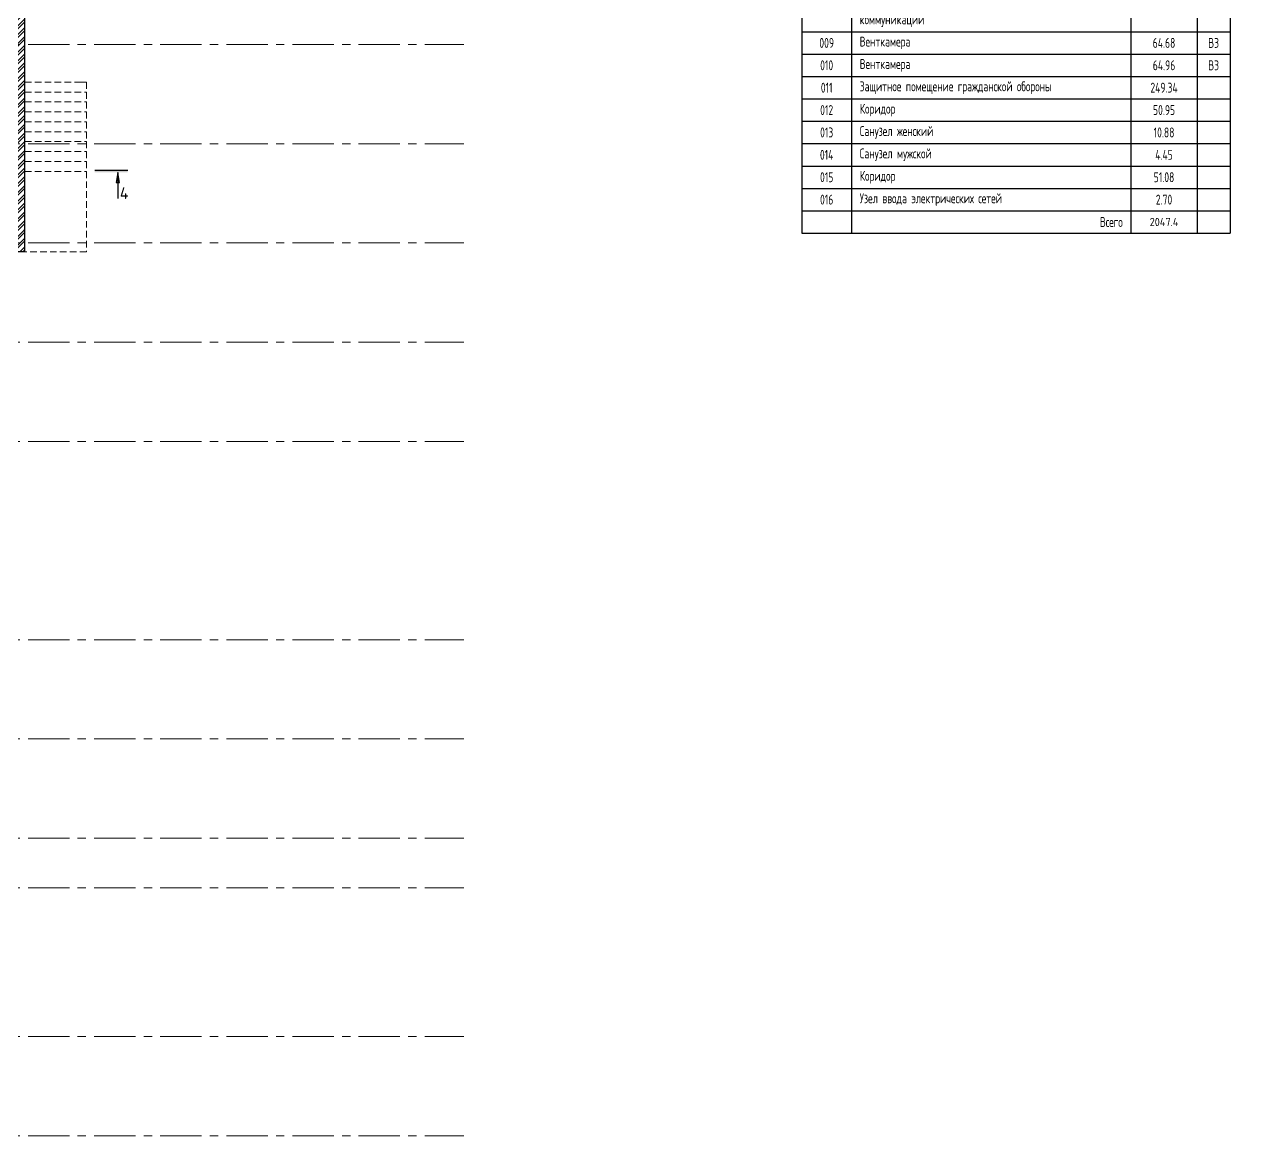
# Model space of a CAD drawing. Header units: millimetres. Extents: x -13407 to 93998, y -3954 to 109271.
# Drawn here: x 57321 to 93998, y 36395 to 70009 of the extents above; entities that cross this region are included whole.
import ezdxf

# ---------------------------------------------------------------- set-up
doc = ezdxf.new("R2010")
doc.units = ezdxf.units.MM
doc.linetypes.add('ADSK_Штриховая_ш2 п1', pattern=[3, 2, -1])
doc.linetypes.add('CENTER', pattern=[2, 1.25, -0.25, 0.25, -0.25])
for name, color, linetype, lineweight in [('АР_МосжилНии_Стены', 202, 'Continuous', 30), ('АР_Оси', 193, 'Continuous', 9), ('АР_Разрезы', 175, 'Continuous', 9), ('АР_тонкая линия', 250, 'Continuous', 0), ('АР_Штриховка кирпич', 250, 'Continuous', 9)]:
    doc.layers.add(name, color=color, linetype=linetype, lineweight=lineweight)
doc.layers.add('АР_Таблицы', color=250, linetype='Continuous')
doc.layers.add('Тонкая', color=7, linetype='Continuous')
doc.styles.add('ISOCPEUR', font='isocpeur.ttf', dxfattribs={"width": 0.7})
doc.styles.add('ISOCPEUR_2', font='isocpeur.ttf', dxfattribs={"width": 0.9, "height": 300})
doc.styles.add('METRO-STYLE', font='isocpeur.ttf', dxfattribs={"width": 0.9, "oblique": 15})
pattern_1 = [(45, (-951809.71, 109221.18), (-132.58252, 132.58252), []), (45, (-951721.32, 109221.18), (-132.58252, 132.58252), [])]

# ---------------------------------------------------------------- blocks, each defined once
blk = doc.blocks.new('A$C60573c2e')
at = {"layer": 'АР_Разрезы', "ltscale": 100}
h = blk.add_hatch(color=5, dxfattribs=at)
h.dxf.hatch_style = 1
h.paths.add_polyline_path([(65884, -9869), (65884, -9799), (66884, -9799), (66884, -9869)])
h.paths.add_polyline_path([(66534, -10170), (66584, -9869), (66584, -10170)])
h.paths.add_polyline_path([(66584, -10170), (66584, -9869), (66634, -10170)])
at = {"layer": 'АР_Разрезы', "color": 5, "lineweight": 25, "ltscale": 100}
for p, q in [((65884, -9799, -2792), (66884, -9799, -2792)), ((66584, -9869, -2792), (66534, -10170, -2792)), ((66634, -10170, -2792), (66584, -9869, -2792)), ((66534, -10170, -2792), (66634, -10170, -2792))]:
    blk.add_line(p, q, dxfattribs=at)
at = {"layer": 'АР_Разрезы', "color": 5, "lineweight": 25, "ltscale": 100, "elevation": -2792}
blk.add_lwpolyline([(66584, -9869), (66584, -10653)], dxfattribs=at)
at = {"layer": 'АР_Разрезы', "color": 5, "lineweight": 25, "ltscale": 100, "insert": (66905, -10319, -2792), "char_height": 350, "width": 583.33, "attachment_point": 3, "style": 'METRO-STYLE'}
blk.add_mtext('{\\Q0;\\W1;4}', dxfattribs=at)
blk = doc.blocks.new('*T171')
at = {"layer": 'АР_Таблицы', "color": 0, "linetype": 'ByBlock', "lineweight": 30, "transparency": 16777216}
for p, q in [((0, -1500), (12955, -1500)), ((0, -1500), (0, -14841)), ((1500, -1500), (1500, -14841)), ((9955, -1500), (9955, -14841)), ((11955, -1500), (11955, -14841)), ((12955, -1500), (12955, -14841)), ((0, -3500), (12955, -3500)), ((11955, -14164), (12955, -14164)), ((0, -14841), (12955, -14841))]:
    blk.add_line(p, q, dxfattribs=at)
at = {"layer": 'АР_Таблицы', "color": 0, "linetype": 'ByBlock', "lineweight": -2, "transparency": 16777216}
for p, q in [((0, -4177), (12955, -4177)), ((0, -4854), (12955, -4854)), ((0, -5551), (12955, -5551)), ((0, -6228), (12955, -6228)), ((0, -6905), (12955, -6905)), ((0, -7582), (12955, -7582)), ((0, -8748), (12955, -8748)), ((0, -9425), (12955, -9425)), ((0, -10102), (12955, -10102)), ((0, -10779), (12955, -10779)), ((0, -11456), (12955, -11456)), ((0, -12133), (12955, -12133)), ((0, -12810), (12955, -12810)), ((0, -13487), (12955, -13487)), ((0, -14164), (11955, -14164))]:
    blk.add_line(p, q, dxfattribs=at)
at = {"layer": 'АР_Таблицы', "transparency": 16777216}
for s, insert, char_height, width, attachment_point, style in [('Экспликация помещений подвала', (6477, -750), 500, 12854.8, 5, 'ISOCPEUR'), ('Номер поме- щения', (750, -2500), 300, 1400, 5, 'ISOCPEUR'), ('Кат. помещения', (12455, -2500), 300, 900, 5, 'ISOCPEUR'), ('Наименование', (5727, -2500), 300, 8354.8, 5, 'ISOCPEUR'), ('Площадь м2', (10955, -2500), 350, 1900, 5, 'ISOCPEUR'), ('{\\C1;Д}', (12455, -3838), 300, 900, 5, 'ISOCPEUR'), ('001', (750, -3838), 300, 1223.08, 5, 'ISOCPEUR'), ('ИТП', (1750, -3838), 300, 7954.8, 4, 'ISOCPEUR'), ('66.06', (10955, -3838), 300, 1500, 5, 'ISOCPEUR'), ('002', (750, -4515), 300, 1223.08, 5, 'ISOCPEUR'), ('Венткамера с форкамерой', (1750, -4515), 300, 7954.8, 4, 'ISOCPEUR'), ('71.36', (10955, -4515), 300, 1500, 5, 'ISOCPEUR'), ('{\\C1;Д}', (12455, -4515), 300, 900, 5, 'ISOCPEUR'), ('004', (750, -5202), 300, 1223.08, 5, 'ISOCPEUR'), ('Водомерный узел и насосная', (1750, -5202), 300, 7954.8, 4, 'ISOCPEUR'), ('31.10', (10955, -5202), 300, 1500, 5, 'ISOCPEUR'), ('{\\C1;В3}', (12455, -5202), 300, 900, 5, 'ISOCPEUR'), ('005', (750, -5889), 300, 1223.08, 5, 'ISOCPEUR'), ('Венткамера', (1750, -5889), 300, 7954.8, 4, 'ISOCPEUR'), ('28.40', (10955, -5889), 300, 1500, 5, 'ISOCPEUR'), ('{\\C1;В3}', (12455, -5889), 300, 900, 5, 'ISOCPEUR'), ('006', (750, -6566), 300, 1223.08, 5, 'ISOCPEUR'), ('Венткамера', (1750, -6566), 300, 7954.8, 4, 'ISOCPEUR'), ('198.07', (10955, -6566), 300, 1500, 5, 'ISOCPEUR'), ('{\\C1;В3}', (12455, -6566), 300, 900, 5, 'ISOCPEUR'), ('007', (750, -7243), 300, 1223.08, 5, 'ISOCPEUR'), ('Венткамера', (1750, -7243), 300, 7954.8, 4, 'ISOCPEUR'), ('138.94', (10955, -7243), 300, 1500, 5, 'ISOCPEUR'), ('{\\C1;В3}', (12455, -7243), 300, 900, 5, 'ISOCPEUR'), ('008', (750, -8165), 300, 1223.08, 5, 'ISOCPEUR'), ('Техническое помещение для прокладки инженерных коммуникаций', (1750, -8165), 300, 7954.8, 4, 'ISOCPEUR'), ('1014.44', (10955, -8165), 300, 1500, 5, 'ISOCPEUR'), ('{\\C1;В3}', (12455, -8165), 300, 900, 5, 'ISOCPEUR'), ('009', (750, -9087), 300, 1223.08, 5, 'ISOCPEUR'), ('Венткамера', (1750, -9087), 300, 7954.8, 4, 'ISOCPEUR'), ('64.68', (10955, -9087), 300, 1500, 5, 'ISOCPEUR'), ('{\\C1;В3}', (12455, -9087), 300, 900, 5, 'ISOCPEUR'), ('010', (750, -9764), 300, 1223.08, 5, 'ISOCPEUR'), ('Венткамера', (1750, -9764), 300, 7954.8, 4, 'ISOCPEUR'), ('64.96', (10955, -9764), 300, 1500, 5, 'ISOCPEUR'), ('{\\C1;В3}', (12455, -9764), 300, 900, 5, 'ISOCPEUR'), ('Защитное помещение гражданской обороны', (1750, -10441), 300, 7954.8, 4, 'ISOCPEUR'), ('011', (750, -10441), 300, 1223.08, 5, 'ISOCPEUR'), ('249.34', (10955, -10441), 300, 1500, 5, 'ISOCPEUR'), ('012', (750, -11118), 300, 1223.08, 5, 'ISOCPEUR'), ('Коридор', (1750, -11118), 300, 7954.8, 4, 'ISOCPEUR'), ('50.95', (10955, -11118), 300, 1500, 5, 'ISOCPEUR'), ('013', (750, -11795), 300, 1223.08, 5, 'ISOCPEUR'), ('Санузел женский', (1750, -11795), 300, 7954.8, 4, 'ISOCPEUR'), ('10.88', (10955, -11795), 300, 1500, 5, 'ISOCPEUR'), ('014', (750, -12472), 300, 1223.08, 5, 'ISOCPEUR'), ('Санузел мужской', (1750, -12472), 300, 7954.8, 4, 'ISOCPEUR'), ('4.45', (10955, -12472), 300, 1500, 5, 'ISOCPEUR'), ('015', (750, -13149), 300, 1223.08, 5, 'ISOCPEUR'), ('Коридор', (1750, -13149), 300, 7954.8, 4, 'ISOCPEUR'), ('51.08', (10955, -13149), 300, 1500, 5, 'ISOCPEUR'), ('016', (750, -13826), 300, 1223.08, 5, 'ISOCPEUR'), ('Узел ввода электрических сетей', (1750, -13826), 300, 7954.8, 4, 'ISOCPEUR'), ('2.70', (10955, -13826), 300, 1500, 5, 'ISOCPEUR'), ('Всего', (9705, -14503), 300, 7954.8, 6, 'ISOCPEUR'), ('2047.4', (10955, -14503), 250, 1980, 5, 'ISOCPEUR_2')]:
    blk.add_mtext(s, dxfattribs=dict(at, insert=insert, char_height=char_height, width=width, attachment_point=attachment_point, style=style))

msp = doc.modelspace()

# ---------------------------------------------------------------- hatches: boundary and pattern name
at = {"layer": 'АР_Штриховка кирпич', "ltscale": 100}
h = msp.add_hatch(dxfattribs=at)
h.set_pattern_fill('ANSI32', color=256, scale=500)
h.set_pattern_definition(pattern_1)
h.paths.add_polyline_path([(57339.9, 72655), (50754.9, 72655), (50757.9, 72536.1), (50819.9, 72536.1), (50819.9, 72145), (53319.9, 72145), (53319.9, 64925), (53829.9, 64925), (53829.9, 72144.5), (56829.9, 72145.5), (56829.9, 63755.6), (57339.9, 63754.6)])
h = msp.add_hatch(dxfattribs=at)
h.set_pattern_fill('ANSI32', color=256, scale=500)
h.set_pattern_definition(pattern_1)
h.paths.add_polyline_path([(53829.9, 63135), (57339.9, 63135), (57339.9, 63765), (56829.9, 63765), (56829.9, 63645), (53829.9, 63645), (53829.9, 64025), (53319.9, 64025), (53319.9, 60645), (52474.9, 60645), (52474.9, 60005), (53829.9, 60005)])

# ---------------------------------------------------------------- linework, layer by layer
at = {"layer": 'АР_МосжилНии_Стены', "ltscale": 100}
for p, q in [((57339.9, 63464.6), (57339.9, 72655)), ((57339.9, 63135), (57339.9, 63765)), ((53829.9, 63135), (57339.9, 63135))]:
    msp.add_line(p, q, dxfattribs=at)
at = {"layer": 'АР_Оси', "linetype": 'CENTER', "ltscale": 1000}
for p, q in [((-12563.8, 69395), (70614.6, 69395)), ((-12563.8, 66395), (70614.6, 66395)), ((-12563.8, 63395), (70614.6, 63395)), ((-12563.8, 60395), (70614.6, 60395)), ((-12563.8, 57395), (70614.6, 57395)), ((-12563.8, 51395), (70614.6, 51395)), ((-12563.8, 48395), (70614.6, 48395)), ((-12563.8, 45395), (70614.6, 45395)), ((-12563.8, 43895), (70614.6, 43895)), ((-12563.8, 39395), (70614.6, 39395)), ((-12563.8, 36395), (70614.6, 36395))]:
    msp.add_line(p, q, dxfattribs=at)
at = {"layer": 'АР_тонкая линия', "linetype": 'ADSK_Штриховая_ш2 п1', "ltscale": 100}
for p, q in [((57339.9, 68258.4), (57339.9, 65558.4)), ((57339.9, 68258.4), (59201.1, 68258.4)), ((57339.9, 67958.4), (59201.1, 67958.4)), ((57339.9, 67658.4), (59201.1, 67658.4)), ((57339.9, 67358.4), (59201.1, 67358.4)), ((57339.9, 67058.4), (59201.1, 67058.4)), ((57339.9, 66758.4), (59201.1, 66758.4)), ((57339.9, 66458.4), (59201.1, 66458.4)), ((57339.9, 66158.4), (59201.1, 66158.4)), ((57339.9, 65858.4), (59201.1, 65858.4)), ((57339.9, 65558.4), (59201.1, 65558.4)), ((57339.9, 65558.4), (57339.9, 63129.9))]:
    msp.add_line(p, q, dxfattribs=at)
msp.add_lwpolyline([(58951.1, 68258.4), (59201.1, 68258.4), (59201.1, 63129.9), (57339.9, 63129.9)], dxfattribs=at)

# ---------------------------------------------------------------- block references
msp.add_blockref('*T171', (80843.3, 78531.7))
at = {"layer": 'Тонкая', "color": 31, "ltscale": 100, "true_color": 0xfecc66}
msp.add_blockref('A$C60573c2e', (-6430.1, 75395), dxfattribs=at)
msp.add_blockref('A$C60573c2e', (-6430.1, 75395), dxfattribs=at)

doc.saveas('drawing.dxf')
